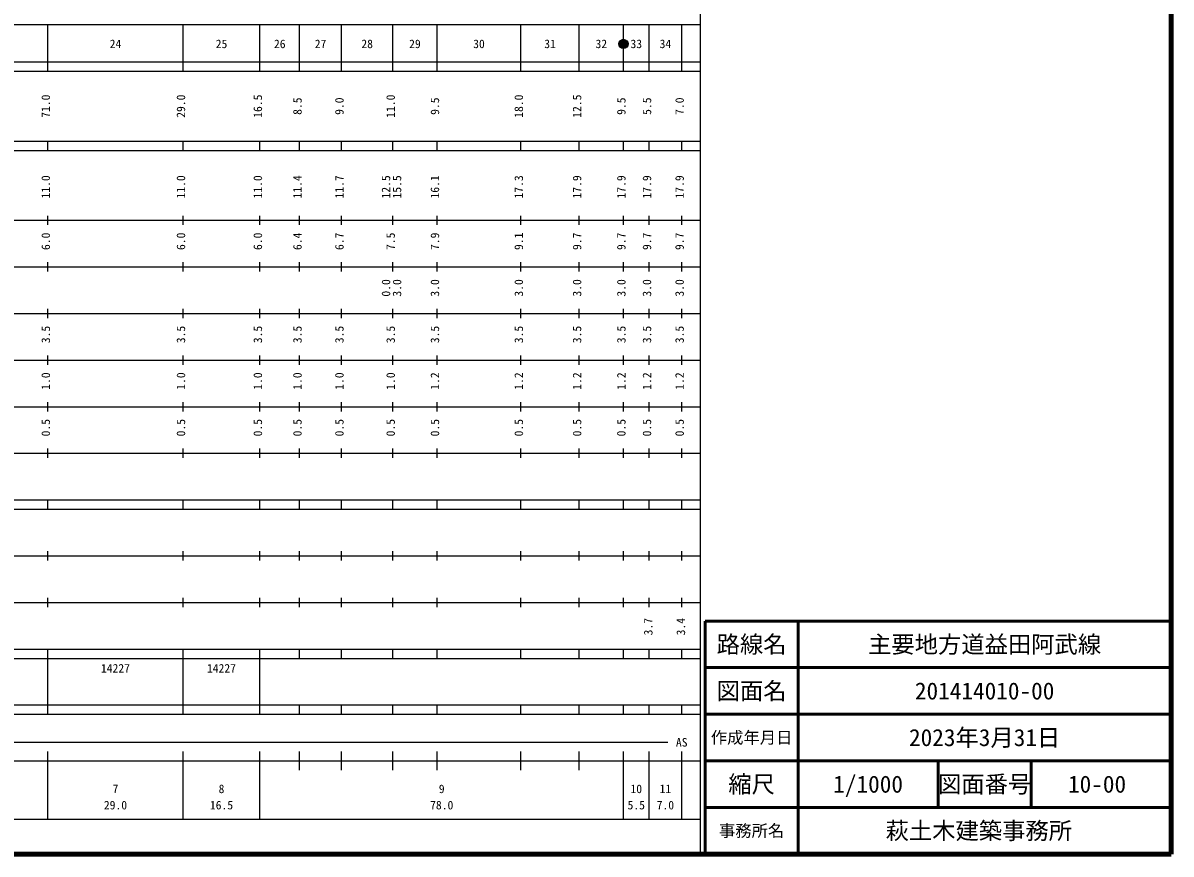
# Model space of a CAD drawing. Units: millimetres on the paper, enlarged 1000 times. Extents: x 40000 to 680000, y 20000 to 380000.
# Drawn here: x 433646 to 680000, y 20000 to 198357 of the extents above; entities that cross this region are included whole.
import ezdxf
from ezdxf.enums import TextEntityAlignment as Align

# ---------------------------------------------------------------- set-up
doc = ezdxf.new("R2010")
doc.units = ezdxf.units.MM
doc.header["$LTSCALE"] = 1000
for name, color, linetype, lineweight in [('M-TTL', 2, 'Continuous', 140), ('M-TTL-BAND', 7, 'Continuous', 25), ('M-TTL-FRAM', 2, 'Continuous', 50), ('M-TTL-LINE', 7, 'Continuous', 50)]:
    doc.layers.add(name, color=color, linetype=linetype, lineweight=lineweight)
doc.layers.add('M-TTL-TXT', color=7, linetype='Continuous')
doc.styles.add('ＭＳ ゴシック', font='')
doc.styles.get('ＭＳ ゴシック').set_extended_font_data('MS Gothic')

msp = doc.modelspace()

# ---------------------------------------------------------------- linework, layer by layer
at = {"layer": 'M-TTL'}
for p, q in [((680000, 20000), (680000, 380000)), ((40000, 20000), (680000, 20000))]:
    msp.add_line(p, q, dxfattribs=at)
at = {"layer": 'M-TTL-BAND'}
for p, q in [((579000, 20000), (579000, 370000)), ((68000, 198000), (579000, 198000)), ((439000, 188000), (439000, 198000)), ((468000, 188000), (468000, 198000)), ((484500, 188000), (484500, 198000)), ((493000, 188000), (493000, 198000)), ((502000, 188000), (502000, 198000)), ((513000, 188000), (513000, 198000)), ((522500, 188000), (522500, 198000)), ((540500, 188000), (540500, 198000)), ((553000, 188000), (553000, 198000)), ((562500, 188000), (562500, 198000)), ((568000, 188000), (568000, 198000)), ((575000, 188000), (575000, 198000)), ((40000, 190000), (579000, 190000)), ((40000, 188000), (579000, 188000)), ((40000, 173000), (579000, 173000)), ((439000, 171000), (439000, 173000)), ((468000, 171000), (468000, 173000)), ((484500, 171000), (484500, 173000)), ((493000, 171000), (493000, 173000)), ((502000, 171000), (502000, 173000)), ((513000, 171000), (513000, 173000)), ((522500, 171000), (522500, 173000)), ((540500, 171000), (540500, 173000)), ((553000, 171000), (553000, 173000)), ((562500, 171000), (562500, 173000)), ((568000, 171000), (568000, 173000)), ((575000, 171000), (575000, 173000)), ((40000, 171000), (579000, 171000)), ((40000, 156000), (579000, 156000)), ((439000, 155000), (439000, 157000)), ((468000, 155000), (468000, 157000)), ((484500, 155000), (484500, 157000)), ((493000, 155000), (493000, 157000)), ((502000, 155000), (502000, 157000)), ((513000, 155000), (513000, 157000)), ((522500, 155000), (522500, 157000)), ((540500, 155000), (540500, 157000)), ((553000, 155000), (553000, 157000)), ((562500, 155000), (562500, 157000)), ((568000, 155000), (568000, 157000)), ((575000, 155000), (575000, 157000)), ((46000, 146000), (579000, 146000)), ((439000, 145000), (439000, 147000)), ((468000, 145000), (468000, 147000)), ((484500, 145000), (484500, 147000)), ((493000, 145000), (493000, 147000)), ((502000, 145000), (502000, 147000)), ((513000, 145000), (513000, 147000)), ((522500, 145000), (522500, 147000)), ((540500, 145000), (540500, 147000)), ((553000, 145000), (553000, 147000)), ((562500, 145000), (562500, 147000)), ((568000, 145000), (568000, 147000)), ((575000, 145000), (575000, 147000)), ((52000, 136000), (579000, 136000)), ((439000, 135000), (439000, 137000)), ((468000, 135000), (468000, 137000)), ((484500, 135000), (484500, 137000)), ((493000, 135000), (493000, 137000)), ((502000, 135000), (502000, 137000)), ((513000, 135000), (513000, 137000)), ((522500, 135000), (522500, 137000)), ((540500, 135000), (540500, 137000)), ((553000, 135000), (553000, 137000)), ((562500, 135000), (562500, 137000)), ((568000, 135000), (568000, 137000)), ((575000, 135000), (575000, 137000)), ((46000, 126000), (579000, 126000)), ((439000, 125000), (439000, 127000)), ((468000, 125000), (468000, 127000)), ((484500, 125000), (484500, 127000)), ((493000, 125000), (493000, 127000)), ((502000, 125000), (502000, 127000)), ((513000, 125000), (513000, 127000)), ((522500, 125000), (522500, 127000)), ((540500, 125000), (540500, 127000)), ((553000, 125000), (553000, 127000)), ((562500, 125000), (562500, 127000)), ((568000, 125000), (568000, 127000)), ((575000, 125000), (575000, 127000)), ((52000, 116000), (579000, 116000)), ((439000, 115000), (439000, 117000)), ((468000, 115000), (468000, 117000)), ((484500, 115000), (484500, 117000)), ((493000, 115000), (493000, 117000)), ((502000, 115000), (502000, 117000)), ((513000, 115000), (513000, 117000)), ((522500, 115000), (522500, 117000)), ((540500, 115000), (540500, 117000)), ((553000, 115000), (553000, 117000)), ((562500, 115000), (562500, 117000)), ((568000, 115000), (568000, 117000)), ((575000, 115000), (575000, 117000)), ((46000, 106000), (579000, 106000)), ((439000, 105000), (439000, 107000)), ((468000, 105000), (468000, 107000)), ((484500, 105000), (484500, 107000)), ((493000, 105000), (493000, 107000)), ((502000, 105000), (502000, 107000)), ((513000, 105000), (513000, 107000)), ((522500, 105000), (522500, 107000)), ((540500, 105000), (540500, 107000)), ((553000, 105000), (553000, 107000)), ((562500, 105000), (562500, 107000)), ((568000, 105000), (568000, 107000)), ((575000, 105000), (575000, 107000)), ((40000, 96000), (579000, 96000)), ((40000, 94000), (579000, 94000)), ((439000, 94000), (439000, 96000)), ((468000, 94000), (468000, 96000)), ((484500, 94000), (484500, 96000)), ((493000, 94000), (493000, 96000)), ((502000, 94000), (502000, 96000)), ((513000, 94000), (513000, 96000)), ((522500, 94000), (522500, 96000)), ((540500, 94000), (540500, 96000)), ((553000, 94000), (553000, 96000)), ((562500, 94000), (562500, 96000)), ((568000, 94000), (568000, 96000)), ((575000, 94000), (575000, 96000)), ((49000, 84000), (579000, 84000)), ((439000, 83000), (439000, 85000)), ((468000, 83000), (468000, 85000)), ((484500, 83000), (484500, 85000)), ((493000, 83000), (493000, 85000)), ((502000, 83000), (502000, 85000)), ((513000, 83000), (513000, 85000)), ((522500, 83000), (522500, 85000)), ((540500, 83000), (540500, 85000)), ((553000, 83000), (553000, 85000)), ((562500, 83000), (562500, 85000)), ((568000, 83000), (568000, 85000)), ((575000, 83000), (575000, 85000)), ((40000, 74000), (579000, 74000)), ((439000, 73000), (439000, 75000)), ((468000, 73000), (468000, 75000)), ((484500, 73000), (484500, 75000)), ((493000, 73000), (493000, 75000)), ((502000, 73000), (502000, 75000)), ((513000, 73000), (513000, 75000)), ((522500, 73000), (522500, 75000)), ((540500, 73000), (540500, 75000)), ((553000, 73000), (553000, 75000)), ((562500, 73000), (562500, 75000)), ((568000, 73000), (568000, 75000)), ((575000, 73000), (575000, 75000)), ((40000, 64000), (579000, 64000)), ((40000, 62000), (579000, 62000)), ((439000, 62000), (439000, 64000)), ((439000, 52000), (439000, 62000)), ((468000, 62000), (468000, 64000)), ((468000, 52000), (468000, 62000)), ((468000, 52000), (468000, 62000)), ((484500, 62000), (484500, 64000)), ((484500, 52000), (484500, 62000)), ((493000, 62000), (493000, 64000)), ((502000, 62000), (502000, 64000)), ((513000, 62000), (513000, 64000)), ((522500, 62000), (522500, 64000)), ((540500, 62000), (540500, 64000)), ((553000, 62000), (553000, 64000)), ((562500, 62000), (562500, 64000)), ((568000, 62000), (568000, 64000)), ((575000, 62000), (575000, 64000)), ((40000, 52000), (579000, 52000)), ((439000, 50000), (439000, 52000)), ((468000, 50000), (468000, 52000)), ((484500, 50000), (484500, 52000)), ((493000, 50000), (493000, 52000)), ((502000, 50000), (502000, 52000)), ((513000, 50000), (513000, 52000)), ((522500, 50000), (522500, 52000)), ((540500, 50000), (540500, 52000)), ((553000, 50000), (553000, 52000)), ((562500, 50000), (562500, 52000)), ((568000, 50000), (568000, 52000)), ((575000, 50000), (575000, 52000)), ((40000, 50000), (579000, 50000)), ((71000, 44000), (572000, 44000)), ((439000, 27500), (439000, 42000)), ((468000, 27500), (468000, 42000)), ((484500, 27500), (484500, 42000)), ((493000, 38000), (493000, 42000)), ((502000, 38000), (502000, 42000)), ((513000, 38000), (513000, 42000)), ((522500, 38000), (522500, 42000)), ((540500, 38000), (540500, 42000)), ((553000, 38000), (553000, 42000)), ((562500, 27500), (562500, 42000)), ((568000, 27500), (568000, 42000)), ((575000, 27500), (575000, 42000)), ((40000, 40000), (579000, 40000)), ((68000, 27500), (579000, 27500))]:
    msp.add_line(p, q, dxfattribs=at)
for centre, radius in [((562501, 193849), 1000), ((562501, 193849), 900), ((562501, 193849), 800), ((562501, 193849), 700), ((562501, 193849), 600), ((562501, 193849), 500), ((562501, 193849), 400), ((562501, 193849), 300), ((562501, 193849), 200), ((562501, 193861), 100)]:
    msp.add_circle(centre, radius, dxfattribs=at)
at = {"layer": 'M-TTL-FRAM'}
for p, q in [((680000, 70000), (580000, 70000)), ((580000, 70000), (580000, 20000))]:
    msp.add_line(p, q, dxfattribs=at)
at = {"layer": 'M-TTL-LINE'}
for p, q in [((600000, 70000), (600000, 20000)), ((680000, 60000), (580000, 60000)), ((680000, 50000), (580000, 50000)), ((680000, 40000), (580000, 40000)), ((630000, 40000), (630000, 30000)), ((650000, 40000), (650000, 30000)), ((680000, 30000), (580000, 30000))]:
    msp.add_line(p, q, dxfattribs=at)

# ---------------------------------------------------------------- texts
at = {"layer": 'M-TTL-BAND', "style": 'ＭＳ ゴシック'}
for s, p in [('24', (453500, 192405)), ('25', (476250, 192405)), ('26', (488750, 192405)), ('27', (497500, 192405)), ('28', (507500, 192405)), ('29', (517750, 192405)), ('30', (531500, 192405)), ('31', (546750, 192405)), ('32', (557750, 192405)), ('33', (565250, 192405)), ('34', (571500, 192405)), ('AS', (575000, 42500)), ('7', (453500, 32523)), ('8', (476250, 32523)), ('9', (523500, 32523)), ('10', (565250, 32523)), ('11', (571500, 32523)), ('29.0', (453500, 29033)), ('16.5', (476250, 29033)), ('78.0', (523500, 29033)), ('5.5', (565250, 29033)), ('7.0', (571500, 29033))]:
    msp.add_text(s, height=1833, dxfattribs=at).set_placement(p, align=Align.BOTTOM_CENTER)
for s, p in [('71.0', (440000, 180500)), ('29.0', (469000, 180500)), ('16.5', (485500, 180500)), ('11.0', (514000, 180500)), ('18.0', (541500, 180500)), ('12.5', (554000, 180500)), ('8.5', (494000, 180500)), ('9.0', (503000, 180500)), ('9.5', (523500, 180500)), ('9.5', (563500, 180500)), ('5.5', (569000, 180500)), ('7.0', (576000, 180500)), ('11.0', (440000, 163174)), ('11.0', (469000, 163174)), ('11.0', (485500, 163174)), ('11.4', (494000, 163174)), ('11.7', (503000, 163174)), ('12.5', (513000, 163174)), ('15.5', (515370, 163174)), ('16.1', (523500, 163174)), ('17.3', (541500, 163174)), ('17.9', (554000, 163174)), ('17.9', (563500, 163174)), ('17.9', (569000, 163174)), ('17.9', (576000, 163174)), ('6.0', (440000, 151500)), ('6.0', (469000, 151500)), ('6.0', (485500, 151500)), ('6.4', (494000, 151500)), ('6.7', (503000, 151500)), ('7.5', (514000, 151500)), ('7.9', (523500, 151500)), ('9.1', (541500, 151500)), ('9.7', (554000, 151500)), ('9.7', (563500, 151500)), ('9.7', (569000, 151500)), ('9.7', (576000, 151500)), ('0.0', (513000, 141500)), ('3.0', (515370, 141500)), ('3.0', (523500, 141500)), ('3.0', (541500, 141500)), ('3.0', (554000, 141500)), ('3.0', (563500, 141500)), ('3.0', (569000, 141500)), ('3.0', (576000, 141500)), ('3.5', (440000, 131500)), ('3.5', (469000, 131500)), ('3.5', (485500, 131500)), ('3.5', (494000, 131500)), ('3.5', (503000, 131500)), ('3.5', (514000, 131500)), ('3.5', (523500, 131500)), ('3.5', (541500, 131500)), ('3.5', (554000, 131500)), ('3.5', (563500, 131500)), ('3.5', (569000, 131500)), ('3.5', (576000, 131500)), ('1.0', (440000, 121500)), ('1.0', (469000, 121500)), ('1.0', (485500, 121500)), ('1.0', (494000, 121500)), ('1.0', (503000, 121500)), ('1.0', (514000, 121500)), ('1.2', (523500, 121500)), ('1.2', (541500, 121500)), ('1.2', (554000, 121500)), ('1.2', (563500, 121500)), ('1.2', (569000, 121500)), ('1.2', (576000, 121500)), ('0.5', (440000, 111500)), ('0.5', (469000, 111500)), ('0.5', (485500, 111500)), ('0.5', (494000, 111500)), ('0.5', (503000, 111500)), ('0.5', (514000, 111500)), ('0.5', (523500, 111500)), ('0.5', (541500, 111500)), ('0.5', (554000, 111500)), ('0.5', (563500, 111500)), ('0.5', (569000, 111500)), ('0.5', (576000, 111500)), ('3.7', (569280, 68792)), ('3.4', (576280, 68792))]:
    msp.add_text(s, height=1833, rotation=90, dxfattribs=at).set_placement(p, align=Align.BOTTOM_CENTER)
for p in [(450375, 58405), (473125, 58405)]:
    msp.add_text('14227', height=1833, dxfattribs=at).set_placement(p, align=Align.BOTTOM_LEFT)
at = {"layer": 'M-TTL-TXT', "style": 'ＭＳ ゴシック'}
for s, height, p in [('路線名', 3666, (590000, 65000)), ('路線名', 3666, (590000, 65000)), ('主要地方道益田阿武線', 3666, (640000, 65000)), ('図面名', 3666, (590000, 55000)), ('図面名', 3666, (590000, 55000)), ('201414010-00', 3666, (640000, 55000)), ('2023年3月31日', 3666, (640000, 45000)), ('作成年月日', 2566, (590000, 45000)), ('作成年月日', 2566, (590000, 45000)), ('縮尺', 3666, (590000, 35000)), ('縮尺', 3666, (590000, 35000)), ('1/1000', 3666, (615000, 35000)), ('図面番号', 3666, (640000, 35000)), ('図面番号', 3666, (640000, 35000)), ('10-00', 3666, (664125, 35000)), ('萩土木建築事務所 ', 3666, (640000, 25000)), ('事務所名', 2566, (590000, 25000)), ('事務所名', 2566, (590000, 25000))]:
    msp.add_text(s, height=height, dxfattribs=at).set_placement(p, align=Align.MIDDLE_CENTER)

doc.saveas('drawing.dxf')
